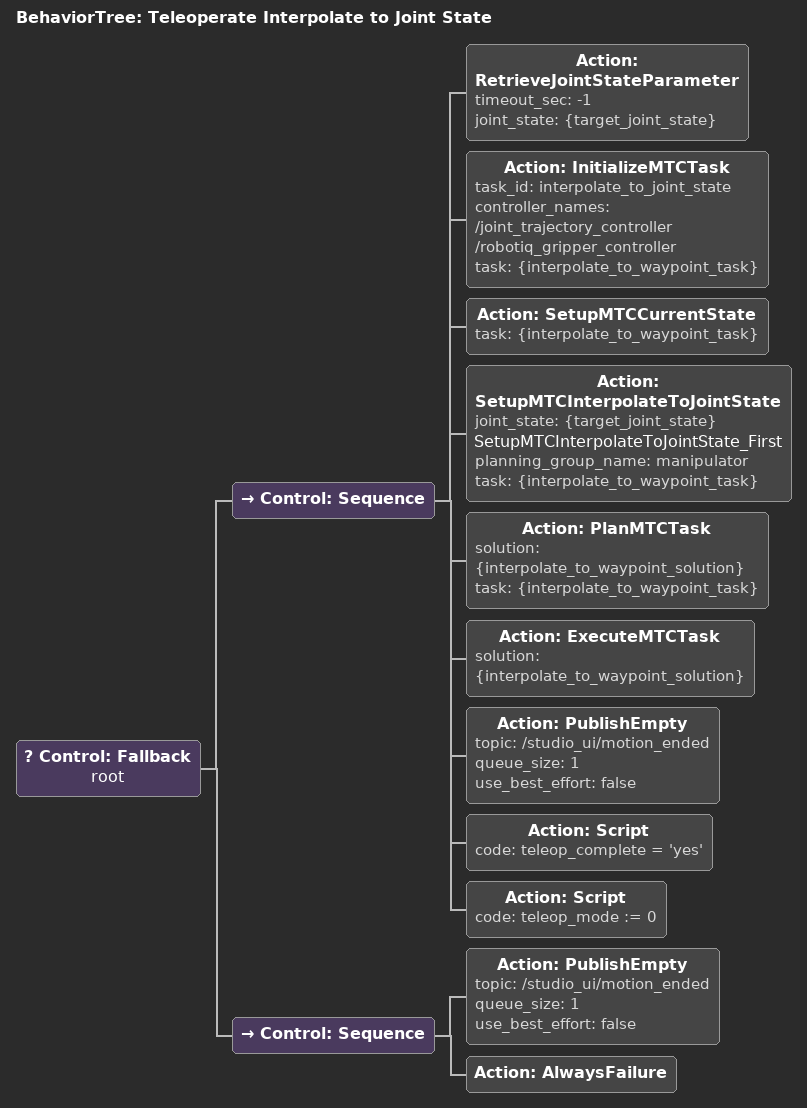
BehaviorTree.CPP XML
<?xml version='1.0' encoding='UTF-8'?>
<root BTCPP_format="4" main_tree_to_execute="Teleoperate Interpolate to Joint State">
  <BehaviorTree ID="Teleoperate Interpolate to Joint State" _description="Move to a specified joint state using joint interpolation">
    <!-- WARNING: Modifying this objective may have unintended side effects in the Teleoperate objective -->
    <Control ID="Fallback" name="root">
      <Control ID="Sequence">
        <!-- The RetrieveJointStateParameter behavior retrieves a joint state from the iMarker control in the user interface -->
        <Action ID="RetrieveJointStateParameter" timeout_sec="-1" joint_state="{target_joint_state}"/>
        <Action ID="InitializeMTCTask" task_id="interpolate_to_joint_state" controller_names="/joint_trajectory_controller /robotiq_gripper_controller" task="{interpolate_to_waypoint_task}"/>
        <Action ID="SetupMTCCurrentState" task="{interpolate_to_waypoint_task}"/>
        <Action ID="SetupMTCInterpolateToJointState" joint_state="{target_joint_state}" name="SetupMTCInterpolateToJointState_First" planning_group_name="manipulator" task="{interpolate_to_waypoint_task}"/>
        <Action ID="PlanMTCTask" solution="{interpolate_to_waypoint_solution}" task="{interpolate_to_waypoint_task}"/>
        <Action ID="ExecuteMTCTask" solution="{interpolate_to_waypoint_solution}"/>
        <Action ID="PublishEmpty" topic="/studio_ui/motion_ended" queue_size="1" use_best_effort="false"/>
        <Action ID="Script" code="teleop_complete = 'yes'"/>
        <Action ID="Script" code="teleop_mode := 0"/>
      </Control>
      <Control ID="Sequence">
        <Action ID="PublishEmpty" topic="/studio_ui/motion_ended" queue_size="1" use_best_effort="false"/>
        <Action ID="AlwaysFailure"/>
      </Control>
    </Control>
  </BehaviorTree>
</root>
